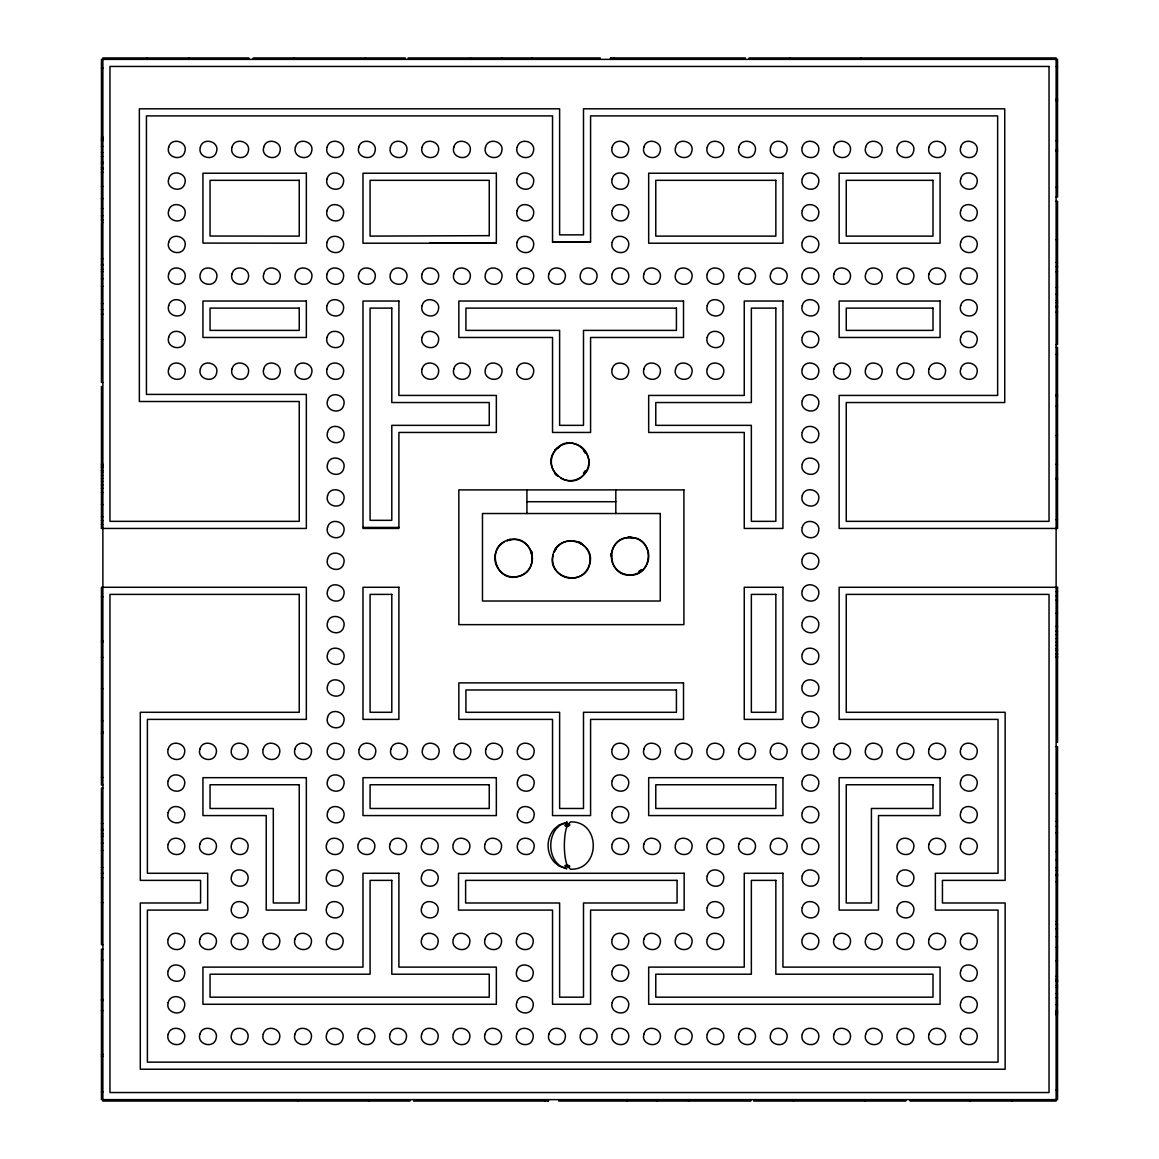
<?xml version="1.0" encoding="UTF-8"?>
<svg xmlns="http://www.w3.org/2000/svg" width="1159" height="1159" viewBox="0 0 1159 1159"><rect width="100%" height="100%" fill="white"/><g stroke="black" fill="none" stroke-linecap="round" stroke-linejoin="round"><path stroke-width="1.5" d="M567.417 825.078L566.157 828.844A23.644 6.114 -90 0 0 567.417 866.034L570.474 869.207C600.855 870.351 600.855 820.76 570.474 821.919L567.417 825.078L565.244 825.078M555.509 550.322C557.03 543.339 552.568 556.755 555.118 550.09A18.747 18.747 0 0 1 580.731 543.223L584.614 546.208A18.747 18.747 0 0 1 576.211 577.588A18.747 18.747 0 0 1 553.234 554.61M558.681 447.345L554.929 450.098L558.667 447.2M580.5 543.629C575.704 538.312 586.251 547.729 580.731 543.223M555.683 449.837C539.746 466.831 567.722 492.474 583.426 475.291C601.26 458.761 573.212 430.713 556.682 448.533M557.117 474.842C550.742 471.597 562.579 479.348 556.798 475.176A18.747 18.747 0 0 1 556.798 448.649L560.681 445.679A18.747 18.747 0 0 1 588.815 461.905A18.747 18.747 0 0 1 560.681 478.145M508.931 540.5C514.929 536.603 502.296 542.977 508.815 540.051A18.747 18.747 0 0 1 531.778 553.321L532.416 558.174A18.747 18.747 0 0 1 504.281 574.415A18.747 18.747 0 0 1 504.281 541.934M508.772 539.906C485.056 545.295 495.328 583.614 518.551 576.443C541.296 571.43 533.068 534.386 510.395 539.688M531.329 553.437C531.706 546.295 532.503 560.405 531.778 553.321M566.809 822.339L560.058 825.078L556.204 828.844A23.759 18.848 90 0 0 556.204 862.267L560.058 866.034L566.809 868.772L558.942 866.034L554.466 862.282A23.759 21.949 -90 0 1 554.466 828.844L558.942 825.078L566.809 822.339L566.809 821.485M628.337 537.544C627.207 535.168 637.58 539.138 628.337 537.544C605.056 538.182 606.751 576.182 629.989 575.096C653.241 576.139 654.893 538.225 631.626 537.486M429.656 243.216L496.342 242.695M1056.124 347.396L1057.544 347.396L1057.544 528.446L839.145 528.446L839.145 395.436L997.638 395.436L997.638 115.9L590.583 115.9L590.583 241.956L552.539 242.245L552.539 115.9L146.44 115.9L146.44 394.408L306.338 394.408L306.338 528.446L101.456 528.446L101.456 386.425M745.425 57.95L610.503 57.95L610.503 59.37M902.209 57.95L1056.124 57.95L1056.124 1101.05L910.163 1101.05L910.163 1099.63M1056.124 66.541L1057.544 66.541M101.456 68.12L102.876 68.12M1056.124 99.138L1057.544 99.138M1056.124 100.934L1057.544 100.934M101.456 137.008L102.876 137.008M101.456 138.5L102.876 138.5M101.456 139.5L102.876 139.5M101.456 140.761L102.876 140.761M1056.124 140.819L1057.544 140.819M101.456 146.382L102.876 146.382M1056.124 150.004L1057.544 150.004M1056.124 151.119L1057.544 151.119M101.456 152.64L102.876 152.64M101.456 156.508L102.876 156.508M101.456 162.014L102.876 162.014M101.456 163.723L102.876 163.723M101.456 167.635L102.876 167.635M101.456 168.069L102.876 168.069M101.456 169.518L102.876 169.518M101.456 172.314L102.876 172.314M101.456 186.425L102.876 186.425M1056.124 187.193L1057.544 187.193M1056.124 197.059L1057.544 197.059L1057.544 59.37L101.456 59.37L101.456 221.398M101.456 198.711L102.876 198.711M1056.124 201.202L1057.544 201.202L1057.544 344.6L1056.124 344.6M101.456 208.634L102.876 208.634M101.456 215.719L102.876 215.719M101.456 219.978L102.876 219.978M102.876 222.514L101.456 222.514L101.456 382.542L102.876 382.542M1056.124 239.739L1057.544 239.739M552.539 241.956L590.583 241.956M101.456 258.776L102.876 258.776M1056.124 262.485L1057.544 262.485M101.456 264.397L102.876 264.397M101.456 265.527L102.876 265.527M1056.124 266.628L1057.544 266.628M101.456 269.279L102.876 269.279M101.456 271.655L102.876 271.655M1056.124 271.887L1057.544 271.887M101.456 278.783L102.876 278.783M101.456 286.273L102.876 286.273M1056.124 287.461L1057.544 287.461M1056.124 294.183L1057.544 294.183M1056.124 300.572L1057.544 300.572M1056.124 302.702L1057.544 302.702M101.456 303.658L102.876 303.658M1056.124 306.063L1057.544 306.063M1056.124 307.077L1057.544 307.077M101.456 309.54L102.876 309.54M1056.124 312.104L1057.544 312.104M101.456 314.161L102.876 314.161M101.456 339.544L102.876 339.544M1056.124 354.35L1057.544 354.35M1056.124 394.9L1057.544 394.9M1056.124 396.016L1057.544 396.016M1056.124 406.099L1057.544 406.099M1056.124 435.567L1057.544 435.567M101.456 464.179L102.876 464.179M1056.124 464.252L1057.544 464.252M101.456 465.063L102.876 465.063M101.456 466.976L102.876 466.976M101.456 467.714L102.876 467.714M101.456 470.482L102.876 470.482M101.456 472.133L102.876 472.133M101.456 475.378L102.876 475.378M101.456 478.305L102.876 478.305M1056.124 478.247L1057.544 478.247M1056.124 479.377L1057.544 479.377M101.456 481.405L102.876 481.405M101.456 485.027L102.876 485.027M101.456 488.301L102.876 488.301M101.456 492.691L102.876 492.691M526.925 501.717L615.82 501.717M101.456 504.687L102.876 504.687M101.456 516.755L102.876 516.755M1056.124 519.71L1057.544 519.71M101.456 520.565L102.876 520.565M101.456 524.447L102.876 524.447M362.984 527.432L398.899 527.432M101.456 528.2L102.876 528.2M611.242 556.175A18.747 18.747 0 0 1 629.989 537.428L634.842 538.066A18.747 18.747 0 0 1 643.245 569.446A18.747 18.747 0 0 1 611.88 561.028L610.938 553.828L611.691 556.175M1056.124 587.57L1057.544 587.57M1056.124 591.669L1057.544 591.669M1056.124 595.9L1057.544 595.9M101.456 596.842L102.876 596.842M1056.124 600.058L1057.544 600.058M1056.124 613.241L1057.544 613.241M1056.124 626.353L1057.544 626.353M1056.124 631.148L1057.544 631.148M1056.124 634.712L1057.544 634.712M1056.124 638.681L1057.544 638.681M101.456 640.884L102.876 640.884M101.456 642.115L102.876 642.115M1056.124 642.057L1057.544 642.057M1056.124 645.259L1057.544 645.259M1056.124 648.808L1057.544 648.808M1056.124 650.605L1057.544 650.605M1056.124 653.618L1057.544 653.618M1056.124 654.429L1057.544 654.429M1056.124 656.516L1057.544 656.516M101.456 657.414L102.876 657.414M1056.124 657.486L1057.544 657.486M101.456 688.736L102.876 688.736M101.456 720.912L102.876 720.912M101.456 731.923L102.876 731.923M101.456 733.154L102.876 733.154M1056.124 746.642L1057.544 746.642L1057.544 921.434L1056.124 921.434M101.456 777.443L102.876 777.443M102.876 785.034L101.456 785.034L101.456 587.294L306.338 587.294L306.338 719.391L147.396 719.391L147.396 873.278L207.678 873.278L207.678 910.09L147.396 910.09L147.396 1062.151L998.044 1062.151L998.044 910.09L935.356 910.09L935.356 873.278L998.044 873.278L998.044 719.391L839.145 719.391L839.145 587.294L1057.544 587.294L1057.544 742.412M102.876 788.091L101.456 788.091L101.456 944.715L102.876 944.715M1056.124 793.625L1057.544 793.625M1056.124 821.34L1057.544 821.34M101.456 823.585L102.876 823.585M1056.124 826.396L1057.544 826.396M101.456 829.091L102.876 829.091M101.456 830.192L102.876 830.192M1056.124 832.814L1057.544 832.814M101.456 833.857L102.876 833.857M101.456 836.19L102.876 836.19M101.456 843.158L102.876 843.158M101.456 850.503L102.876 850.503M1056.124 851.793L1057.544 851.793M1056.124 859.992L1057.544 859.992M565.259 866.048A2.347 0.84 9.1 0 0 567.707 866.918L568.301 866.946A2.347 0.84 9.1 0 0 569.649 866.092A2.347 0.84 9.1 0 0 566.939 865.136A2.347 0.84 9.1 0 0 565.114 865.816L567.417 866.034M101.456 867.511L102.876 867.511M1056.124 867.772L1057.544 867.772M1056.124 870.366L1057.544 870.366M101.456 873.263L102.876 873.263M1056.124 874.466L1057.544 874.466M1056.124 875.682L1057.544 875.682M101.456 877.783L102.876 877.783M1056.124 881.84L1057.544 881.84M101.456 902.629L102.876 902.629M1056.124 924.216L1057.544 924.216M1056.124 928.852L1057.544 928.852M1056.124 936.602L1057.544 936.602M1056.124 947.439L1057.544 947.439M102.876 949.25L101.456 949.25L101.456 1099.63L1057.544 1099.63L1057.544 922.665M101.456 960.014L102.876 960.014M1056.124 960.854L1057.544 960.854M1056.124 976.269L1057.544 976.269M1056.124 979.326L1057.544 979.326M1056.124 980.905L1057.544 980.905M1056.124 981.383L1057.544 981.383M1056.124 985.643L1057.544 985.643M1056.124 987.526L1057.544 987.526M1056.124 993.538L1057.544 993.538M1056.124 997.769L1057.544 997.769M101.456 999.42L102.876 999.42M101.456 1000.637L102.876 1000.637M1056.124 1004.592L1057.544 1004.592M101.456 1010.677L102.876 1010.677M1056.124 1010.735L1057.544 1010.735M1056.124 1012.097L1057.544 1012.097M1056.124 1013.198L1057.544 1013.198M1056.124 1014.835L1057.544 1014.835M101.456 1054.241L102.876 1054.241M101.456 1056.197L102.876 1056.197M1056.124 1090.068L1057.544 1090.068M101.456 1091.807L102.876 1091.807M256.791 1101.05L102.876 1101.05L102.876 57.95L248.837 57.95L248.837 59.37M413.575 1101.05L548.497 1101.05L548.497 1099.63M1012.068 1099.63L1012.068 1101.05M969.779 1099.63L969.779 1101.05M905.759 1099.63L905.759 1101.05L753.741 1101.05L753.741 1099.63M901.137 59.37L901.137 57.95L749.105 57.95L749.105 59.37M864.904 1099.63L864.904 1101.05M861.34 57.95L861.34 59.37M793.524 1099.63L793.524 1101.05M789.96 57.95L789.96 59.37M750.771 1099.63L750.771 1101.05L558.841 1101.05L558.841 1099.63M688.533 1099.63L688.533 1101.05M657.298 1099.63L657.298 1101.05M626.889 1099.63L626.889 1101.05M615.82 489.895L615.82 513.524M614.299 57.95L614.299 59.37M610.735 57.95L610.735 59.37M600.159 59.37L600.159 57.95L408.229 57.95L408.229 59.37M548.265 1099.63L548.265 1101.05M544.701 1099.63L544.701 1101.05M532.111 57.95L532.111 59.37M526.925 489.895L526.925 513.524M501.702 57.95L501.702 59.37M470.467 57.95L470.467 59.37M409.895 1099.63L409.895 1101.05L257.863 1101.05L257.863 1099.63M405.259 59.37L405.259 57.95L253.242 57.95L253.242 59.37M369.04 1099.63L369.04 1101.05M365.476 57.95L365.476 59.37M297.66 1099.63L297.66 1101.05M294.096 57.95L294.096 59.37M189.221 57.95L189.221 59.37M146.932 57.95L146.932 59.37M641.217 569.562A17.472 17.472 0 0 1 638.725 571.315M585.194 470.655A17.472 17.472 0 0 1 583.441 473.147M583.441 450.677A17.472 17.472 0 0 1 585.194 453.169M168.678 147.251C165.505 157.537 182.47 162.072 184.861 151.583C188.033 141.297 171.068 136.748 168.678 147.251M168.678 178.921C165.505 189.207 182.47 193.756 184.861 183.267C188.033 172.966 171.068 168.432 168.678 178.921M168.678 210.605C165.505 220.891 182.47 225.44 184.861 214.937C188.033 204.65 171.068 200.101 168.678 210.605M168.678 242.289C165.505 252.575 182.47 257.124 184.861 246.621C188.033 236.335 171.068 231.786 168.678 242.289M168.678 273.973C165.505 284.259 182.47 288.808 184.861 278.305C188.033 268.019 171.068 263.47 168.678 273.973M168.678 305.643C165.505 315.929 182.47 320.478 184.861 309.989C188.033 299.703 171.068 295.154 168.678 305.643M168.678 337.327C165.505 347.613 182.47 352.162 184.861 341.659C188.033 331.373 171.068 326.824 168.678 337.327M168.678 369.011C165.505 379.297 182.47 383.846 184.861 373.343C188.033 363.057 171.068 358.508 168.678 369.011M200.362 147.251C197.175 157.537 214.154 162.072 216.545 151.583C219.717 141.297 202.753 136.748 200.362 147.251M200.362 273.973C197.175 284.259 214.154 288.808 216.545 278.305C219.717 268.019 202.753 263.47 200.362 273.973M200.362 369.011C197.175 379.297 214.154 383.846 216.545 373.343C219.717 363.057 202.753 358.508 200.362 369.011M232.046 147.251C228.859 157.537 245.824 162.072 248.229 151.583C251.402 141.297 234.437 136.748 232.046 147.251M168.2 749.178C165.027 759.464 181.992 764.013 184.382 753.509C187.57 743.223 170.59 738.674 168.2 749.178M232.046 273.973C228.859 284.259 245.824 288.808 248.229 278.305C251.402 268.019 234.437 263.47 232.046 273.973M168.2 780.862C165.027 791.148 181.992 795.697 184.382 785.194C187.57 774.907 170.59 770.358 168.2 780.862M168.2 812.546C165.027 822.832 181.992 827.367 184.382 816.878C187.57 806.592 170.59 802.042 168.2 812.546M168.2 844.216C165.027 854.502 181.992 859.051 184.382 848.562C187.57 838.261 170.59 833.727 168.2 844.216M232.046 369.011C228.859 379.297 245.824 383.846 248.229 373.343C251.402 363.057 234.437 358.508 232.046 369.011M263.716 147.251C260.543 157.537 277.508 162.072 279.898 151.583C283.086 141.297 266.106 136.748 263.716 147.251M168.2 939.268C165.027 949.554 181.992 954.103 184.382 943.6C187.57 933.314 170.59 928.765 168.2 939.268M168.2 970.938C165.027 981.224 181.992 985.773 184.382 975.284C187.57 964.998 170.59 960.449 168.2 970.938M199.884 749.178C196.711 759.464 213.676 764.013 216.067 753.509C219.239 743.223 202.274 738.674 199.884 749.178M263.716 273.973C260.543 284.259 277.508 288.808 279.898 278.305C283.086 268.019 266.106 263.47 263.716 273.973M168.2 1002.622C165.027 1012.908 181.992 1017.457 184.382 1006.954C187.57 996.668 170.59 992.118 168.2 1002.622M168.2 1034.306C165.027 1044.592 181.992 1049.141 184.382 1038.638C187.57 1028.352 170.59 1023.803 168.2 1034.306M199.884 844.216C196.711 854.502 213.676 859.051 216.067 848.562C219.239 838.261 202.274 833.727 199.884 844.216M263.716 369.011C260.543 379.297 277.508 383.846 279.898 373.343C283.086 363.057 266.106 358.508 263.716 369.011M295.4 147.251C292.227 157.537 309.192 162.072 311.583 151.583C314.755 141.297 297.791 136.748 295.4 147.251M199.884 939.268C196.711 949.554 213.676 954.103 216.067 943.6C219.239 933.314 202.274 928.765 199.884 939.268M231.568 749.178C228.395 759.464 245.36 764.013 247.751 753.509C250.923 743.223 233.959 738.674 231.568 749.178M295.4 273.973C292.227 284.259 309.192 288.808 311.583 278.305C314.755 268.019 297.791 263.47 295.4 273.973M199.884 1034.306C196.711 1044.592 213.676 1049.141 216.067 1038.638C219.239 1028.352 202.274 1023.803 199.884 1034.306M231.568 844.216C228.395 854.502 245.36 859.051 247.751 848.562C250.923 838.261 233.959 833.727 231.568 844.216M295.4 369.011C292.227 379.297 309.192 383.846 311.583 373.343C314.755 363.057 297.791 358.508 295.4 369.011M327.084 147.251C323.897 157.537 340.876 162.072 343.267 151.583C346.44 141.297 329.475 136.748 327.084 147.251M231.568 875.9C228.395 886.186 245.36 890.735 247.751 880.232C250.923 869.945 233.959 865.396 231.568 875.9M327.084 178.921C323.897 189.207 340.876 193.756 343.267 183.267C346.44 172.966 329.475 168.432 327.084 178.921M231.568 907.584C228.395 917.87 245.36 922.419 247.751 911.916C250.923 901.63 233.959 897.08 231.568 907.584M327.084 210.605C323.897 220.891 340.876 225.44 343.267 214.937C346.44 204.65 329.475 200.101 327.084 210.605M231.568 939.268C228.395 949.554 245.36 954.103 247.751 943.6C250.923 933.314 233.959 928.765 231.568 939.268M327.084 242.289C323.897 252.575 340.876 257.124 343.267 246.621C346.44 236.335 329.475 231.786 327.084 242.289M263.252 749.178C260.065 759.464 277.044 764.013 279.435 753.509C282.608 743.223 265.643 738.674 263.252 749.178M327.084 273.973C323.897 284.259 340.876 288.808 343.267 278.305C346.44 268.019 329.475 263.47 327.084 273.973M327.084 305.643C323.897 315.929 340.876 320.478 343.267 309.989C346.44 299.703 329.475 295.154 327.084 305.643M231.568 1034.306C228.395 1044.592 245.36 1049.141 247.751 1038.638C250.923 1028.352 233.959 1023.803 231.568 1034.306M327.084 337.327C323.897 347.613 340.876 352.162 343.267 341.659C346.44 331.373 329.475 326.824 327.084 337.327M327.084 369.011C323.897 379.297 340.876 383.846 343.267 373.343C346.44 363.057 329.475 358.508 327.084 369.011M358.768 147.251C355.581 157.537 372.546 162.072 374.951 151.583C378.124 141.297 361.159 136.748 358.768 147.251M327.548 400.695C324.375 410.981 341.34 415.53 343.73 405.027C346.918 394.741 329.953 390.192 327.548 400.695M327.548 432.365C324.375 442.651 341.34 447.2 343.73 436.711C346.918 426.425 329.953 421.876 327.548 432.365M263.252 939.268C260.065 949.554 277.044 954.103 279.435 943.6C282.608 933.314 265.643 928.765 263.252 939.268M327.548 464.049C324.375 474.335 341.34 478.884 343.73 468.381C346.918 458.095 329.953 453.546 327.548 464.049M327.548 495.733C324.375 506.019 341.34 510.568 343.73 500.065C346.918 489.779 329.953 485.23 327.548 495.733M294.922 749.178C291.749 759.464 308.714 764.013 311.105 753.509C314.292 743.223 297.327 738.674 294.922 749.178M358.768 273.973C355.581 284.259 372.546 288.808 374.951 278.305C378.124 268.019 361.159 263.47 358.768 273.973M327.548 527.417C324.375 537.704 341.34 542.253 343.73 531.749C346.918 521.463 329.953 516.914 327.548 527.417M263.252 1034.306C260.065 1044.592 277.044 1049.141 279.435 1038.638C282.608 1028.352 265.643 1023.803 263.252 1034.306M327.548 559.087C324.375 569.388 341.34 573.922 343.73 563.433C346.918 553.147 329.953 548.598 327.548 559.087M327.548 590.771C324.375 601.057 341.34 605.606 343.73 595.103C346.918 584.817 329.953 580.282 327.548 590.771M327.548 622.455C324.375 632.742 341.34 637.291 343.73 626.787C346.918 616.501 329.953 611.952 327.548 622.455M390.438 147.251C387.265 157.537 404.23 162.072 406.621 151.583C409.808 141.297 392.829 136.748 390.438 147.251M327.548 654.14C324.375 664.426 341.34 668.975 343.73 658.471C346.918 648.185 329.953 643.636 327.548 654.14M327.548 685.809C324.375 696.11 341.34 700.644 343.73 690.156C346.918 679.869 329.953 675.32 327.548 685.809M294.922 939.268C291.749 949.554 308.714 954.103 311.105 943.6C314.292 933.314 297.327 928.765 294.922 939.268M327.548 717.493C324.375 727.78 341.34 732.329 343.73 721.84C346.918 711.539 329.953 707.004 327.548 717.493M327.548 749.178C324.375 759.464 341.34 764.013 343.73 753.509C346.918 743.223 329.953 738.674 327.548 749.178M390.438 273.973C387.265 284.259 404.23 288.808 406.621 278.305C409.808 268.019 392.829 263.47 390.438 273.973M327.548 780.862C324.375 791.148 341.34 795.697 343.73 785.194C346.918 774.907 329.953 770.358 327.548 780.862M294.922 1034.306C291.749 1044.592 308.714 1049.141 311.105 1038.638C314.292 1028.352 297.327 1023.803 294.922 1034.306M327.548 812.546C324.375 822.832 341.34 827.367 343.73 816.878C346.918 806.592 329.953 802.042 327.548 812.546M326.606 844.216C323.433 854.502 340.398 859.051 342.789 848.562C345.976 838.261 328.997 833.727 326.606 844.216M422.122 147.251C418.95 157.537 435.914 162.072 438.305 151.583C441.478 141.297 424.513 136.748 422.122 147.251M326.606 875.9C323.433 886.186 340.398 890.735 342.789 880.232C345.976 869.945 328.997 865.396 326.606 875.9M326.606 907.584C323.433 917.87 340.398 922.419 342.789 911.916C345.976 901.63 328.997 897.08 326.606 907.584M326.606 939.268C323.433 949.554 340.398 954.103 342.789 943.6C345.976 933.314 328.997 928.765 326.606 939.268M359.232 749.178C356.059 759.464 373.024 764.013 375.415 753.509C378.602 743.223 361.622 738.674 359.232 749.178M422.122 273.973C418.95 284.259 435.914 288.808 438.305 278.305C441.478 268.019 424.513 263.47 422.122 273.973M422.122 305.643C418.95 315.929 435.914 320.478 438.305 309.989C441.478 299.703 424.513 295.154 422.122 305.643M326.606 1034.306C323.433 1044.592 340.398 1049.141 342.789 1038.638C345.976 1028.352 328.997 1023.803 326.606 1034.306M422.122 337.327C418.95 347.613 435.914 352.162 438.305 341.659C441.478 331.373 424.513 326.824 422.122 337.327M358.29 844.216C355.118 854.502 372.082 859.051 374.473 848.562C377.646 838.261 360.681 833.727 358.29 844.216M422.122 369.011C418.95 379.297 435.914 383.846 438.305 373.343C441.478 363.057 424.513 358.508 422.122 369.011M453.806 147.251C450.634 157.537 467.599 162.072 469.989 151.583C473.162 141.297 456.197 136.748 453.806 147.251M390.916 749.178C387.743 759.464 404.708 764.013 407.099 753.509C410.272 743.223 393.307 738.674 390.916 749.178M453.806 273.973C450.634 284.259 467.599 288.808 469.989 278.305C473.162 268.019 456.197 263.47 453.806 273.973M358.29 1034.306C355.118 1044.592 372.082 1049.141 374.473 1038.638C377.646 1028.352 360.681 1023.803 358.29 1034.306M389.975 844.216C386.787 854.502 403.767 859.051 406.157 848.562C409.33 838.261 392.365 833.727 389.975 844.216M453.806 369.011C450.634 379.297 467.599 383.846 469.989 373.343C473.162 363.057 456.197 358.508 453.806 369.011M485.491 147.251C482.303 157.537 499.283 162.072 501.673 151.583C504.846 141.297 487.881 136.748 485.491 147.251M422.6 749.178C419.413 759.464 436.392 764.013 438.783 753.509C441.956 743.223 424.991 738.674 422.6 749.178M485.491 273.973C482.303 284.259 499.283 288.808 501.673 278.305C504.846 268.019 487.881 263.47 485.491 273.973M389.975 1034.306C386.787 1044.592 403.767 1049.141 406.157 1038.638C409.33 1028.352 392.365 1023.803 389.975 1034.306M421.659 844.216C418.471 854.502 435.436 859.051 437.827 848.562C441.014 838.261 424.049 833.727 421.659 844.216M485.491 369.011C482.303 379.297 499.283 383.846 501.673 373.343C504.846 363.057 487.881 358.508 485.491 369.011M517.16 147.251C513.988 157.537 530.952 162.072 533.343 151.583C536.53 141.297 519.565 136.748 517.16 147.251M421.659 875.9C418.471 886.186 435.436 890.735 437.827 880.232C441.014 869.945 424.049 865.396 421.659 875.9M517.16 178.921C513.988 189.207 530.952 193.756 533.343 183.267C536.53 172.966 519.565 168.432 517.16 178.921M421.659 907.584C418.471 917.87 435.436 922.419 437.827 911.916C441.014 901.63 424.049 897.08 421.659 907.584M517.16 210.605C513.988 220.891 530.952 225.44 533.343 214.937C536.53 204.65 519.565 200.101 517.16 210.605M421.659 939.268C418.471 949.554 435.436 954.103 437.827 943.6C441.014 933.314 424.049 928.765 421.659 939.268M517.16 242.289C513.988 252.575 530.952 257.124 533.343 246.621C536.53 236.335 519.565 231.786 517.16 242.289M454.285 749.178C451.097 759.464 468.062 764.013 470.453 753.509C473.64 743.223 456.675 738.674 454.285 749.178M517.16 273.973C513.988 284.259 530.952 288.808 533.343 278.305C536.53 268.019 519.565 263.47 517.16 273.973M421.659 1034.306C418.471 1044.592 435.436 1049.141 437.827 1038.638C441.014 1028.352 424.049 1023.803 421.659 1034.306M453.328 844.216C450.156 854.502 467.12 859.051 469.511 848.562C472.698 838.261 455.719 833.727 453.328 844.216M517.16 369.011C513.988 379.297 530.952 383.846 533.343 373.343C536.53 363.057 519.565 358.508 517.16 369.011M453.328 939.268C450.156 949.554 467.12 954.103 469.511 943.6C472.698 933.314 455.719 928.765 453.328 939.268M485.954 749.178C482.781 759.464 499.746 764.013 502.137 753.509C505.324 743.223 488.345 738.674 485.954 749.178M548.844 273.973C545.672 284.259 562.637 288.808 565.027 278.305C568.214 268.019 551.235 263.47 548.844 273.973M453.328 1034.306C450.156 1044.592 467.12 1049.141 469.511 1038.638C472.698 1028.352 455.719 1023.803 453.328 1034.306M485.013 844.216C481.84 854.502 498.805 859.051 501.195 848.562C504.368 838.261 487.403 833.727 485.013 844.216M485.013 939.268C481.84 949.554 498.805 954.103 501.195 943.6C504.368 933.314 487.403 928.765 485.013 939.268M517.638 749.178C514.466 759.464 531.43 764.013 533.821 753.509C536.994 743.223 520.029 738.674 517.638 749.178M580.529 273.973C577.356 284.259 594.321 288.808 596.711 278.305C599.884 268.019 582.919 263.47 580.529 273.973M517.638 780.862C514.466 791.148 531.43 795.697 533.821 785.194C536.994 774.907 520.029 770.358 517.638 780.862M485.013 1034.306C481.84 1044.592 498.805 1049.141 501.195 1038.638C504.368 1028.352 487.403 1023.803 485.013 1034.306M517.638 812.546C514.466 822.832 531.43 827.367 533.821 816.878C536.994 806.592 520.029 802.042 517.638 812.546M553.089 554.567C545.903 577.805 584.223 588.062 589.627 564.361C596.798 541.137 558.479 530.865 553.089 554.567M517.638 844.216C514.466 854.502 531.43 859.051 533.821 848.562C536.994 838.261 520.029 833.727 517.638 844.216M612.213 147.251C609.026 157.537 626.005 162.072 628.395 151.583C631.568 141.297 614.603 136.748 612.213 147.251M612.213 178.921C609.026 189.207 626.005 193.756 628.395 183.267C631.568 172.966 614.603 168.432 612.213 178.921M612.213 210.605C609.026 220.891 626.005 225.44 628.395 214.937C631.568 204.65 614.603 200.101 612.213 210.605M516.697 939.268C513.509 949.554 530.489 954.103 532.879 943.6C536.052 933.314 519.087 928.765 516.697 939.268M612.213 242.289C609.026 252.575 626.005 257.124 628.395 246.621C631.568 236.335 614.603 231.786 612.213 242.289M516.697 970.938C513.509 981.224 530.489 985.773 532.879 975.284C536.052 964.998 519.087 960.449 516.697 970.938M612.213 273.973C609.026 284.259 626.005 288.808 628.395 278.305C631.568 268.019 614.603 263.47 612.213 273.973M516.697 1002.622C513.509 1012.908 530.489 1017.457 532.879 1006.954C536.052 996.668 519.087 992.118 516.697 1002.622M516.697 1034.306C513.509 1044.592 530.489 1049.141 532.879 1038.638C536.052 1028.352 519.087 1023.803 516.697 1034.306M612.213 369.011C609.026 379.297 626.005 383.846 628.395 373.343C631.568 363.057 614.603 358.508 612.213 369.011M643.882 147.251C640.71 157.537 657.675 162.072 660.065 151.583C663.252 141.297 646.287 136.748 643.882 147.251M643.882 273.973C640.71 284.259 657.675 288.808 660.065 278.305C663.252 268.019 646.287 263.47 643.882 273.973M548.844 1034.306C545.672 1044.592 562.637 1049.141 565.027 1038.638C568.214 1028.352 551.235 1023.803 548.844 1034.306M643.882 369.011C640.71 379.297 657.675 383.846 660.065 373.343C663.252 363.057 646.287 358.508 643.882 369.011M675.567 147.251C672.394 157.537 689.359 162.072 691.749 151.583C694.936 141.297 677.957 136.748 675.567 147.251M612.213 749.178C609.026 759.464 626.005 764.013 628.395 753.509C631.568 743.223 614.603 738.674 612.213 749.178M675.567 273.973C672.394 284.259 689.359 288.808 691.749 278.305C694.936 268.019 677.957 263.47 675.567 273.973M612.213 780.862C609.026 791.148 626.005 795.697 628.395 785.194C631.568 774.907 614.603 770.358 612.213 780.862M580.529 1034.306C577.356 1044.592 594.321 1049.141 596.711 1038.638C599.884 1028.352 582.919 1023.803 580.529 1034.306M612.213 812.546C609.026 822.832 626.005 827.367 628.395 816.878C631.568 806.592 614.603 802.042 612.213 812.546M612.213 844.216C609.026 854.502 626.005 859.051 628.395 848.562C631.568 838.261 614.603 833.727 612.213 844.216M675.567 369.011C672.394 379.297 689.359 383.846 691.749 373.343C694.936 363.057 677.957 358.508 675.567 369.011M707.251 147.251C704.078 157.537 721.043 162.072 723.433 151.583C726.606 141.297 709.641 136.748 707.251 147.251M612.213 939.268C609.026 949.554 626.005 954.103 628.395 943.6C631.568 933.314 614.603 928.765 612.213 939.268M612.213 970.938C609.026 981.224 626.005 985.773 628.395 975.284C631.568 964.998 614.603 960.449 612.213 970.938M643.882 749.178C640.71 759.464 657.675 764.013 660.065 753.509C663.252 743.223 646.287 738.674 643.882 749.178M707.251 273.973C704.078 284.259 721.043 288.808 723.433 278.305C726.606 268.019 709.641 263.47 707.251 273.973M612.213 1002.622C609.026 1012.908 626.005 1017.457 628.395 1006.954C631.568 996.668 614.603 992.118 612.213 1002.622M707.251 305.643C704.078 315.929 721.043 320.478 723.433 309.989C726.606 299.703 709.641 295.154 707.251 305.643M612.213 1034.306C609.026 1044.592 626.005 1049.141 628.395 1038.638C631.568 1028.352 614.603 1023.803 612.213 1034.306M707.251 337.327C704.078 347.613 721.043 352.162 723.433 341.659C726.606 331.373 709.641 326.824 707.251 337.327M643.882 844.216C640.71 854.502 657.675 859.051 660.065 848.562C663.252 838.261 646.287 833.727 643.882 844.216M707.251 369.011C704.078 379.297 721.043 383.846 723.433 373.343C726.606 363.057 709.641 358.508 707.251 369.011M738.935 147.251C735.748 157.537 752.727 162.072 755.117 151.583C758.29 141.297 741.325 136.748 738.935 147.251M643.882 939.268C640.71 949.554 657.675 954.103 660.065 943.6C663.252 933.314 646.287 928.765 643.882 939.268M675.567 749.178C672.394 759.464 689.359 764.013 691.749 753.509C694.936 743.223 677.957 738.674 675.567 749.178M738.935 273.973C735.748 284.259 752.727 288.808 755.117 278.305C758.29 268.019 741.325 263.47 738.935 273.973M643.882 1034.306C640.71 1044.592 657.675 1049.141 660.065 1038.638C663.252 1028.352 646.287 1023.803 643.882 1034.306M675.567 844.216C672.394 854.502 689.359 859.051 691.749 848.562C694.936 838.261 677.957 833.727 675.567 844.216M770.619 147.251C767.432 157.537 784.397 162.072 786.787 151.583C789.974 141.297 773.01 136.748 770.619 147.251M675.567 939.268C672.394 949.554 689.359 954.103 691.749 943.6C694.936 933.314 677.957 928.765 675.567 939.268M707.251 749.178C704.078 759.464 721.043 764.013 723.433 753.509C726.606 743.223 709.641 738.674 707.251 749.178M770.619 273.973C767.432 284.259 784.397 288.808 786.787 278.305C789.974 268.019 773.01 263.47 770.619 273.973M675.567 1034.306C672.394 1044.592 689.359 1049.141 691.749 1038.638C694.936 1028.352 677.957 1023.803 675.567 1034.306M707.251 844.216C704.078 854.502 721.043 859.051 723.433 848.562C726.606 838.261 709.641 833.727 707.251 844.216M802.289 147.251C799.116 157.537 816.081 162.072 818.471 151.583C821.659 141.297 804.679 136.748 802.289 147.251M707.251 875.9C704.078 886.186 721.043 890.735 723.433 880.232C726.606 869.945 709.641 865.396 707.251 875.9M802.289 178.921C799.116 189.207 816.081 193.756 818.471 183.267C821.659 172.966 804.679 168.432 802.289 178.921M707.251 907.584C704.078 917.87 721.043 922.419 723.433 911.916C726.606 901.63 709.641 897.08 707.251 907.584M802.289 210.605C799.116 220.891 816.081 225.44 818.471 214.937C821.659 204.65 804.679 200.101 802.289 210.605M707.251 939.268C704.078 949.554 721.043 954.103 723.433 943.6C726.606 933.314 709.641 928.765 707.251 939.268M802.289 242.289C799.116 252.575 816.081 257.124 818.471 246.621C821.659 236.335 804.679 231.786 802.289 242.289M738.935 749.178C735.748 759.464 752.727 764.013 755.117 753.509C758.29 743.223 741.325 738.674 738.935 749.178M802.289 273.973C799.116 284.259 816.081 288.808 818.471 278.305C821.659 268.019 804.679 263.47 802.289 273.973M802.289 305.643C799.116 315.929 816.081 320.478 818.471 309.989C821.659 299.703 804.679 295.154 802.289 305.643M707.251 1034.306C704.078 1044.592 721.043 1049.141 723.433 1038.638C726.606 1028.352 709.641 1023.803 707.251 1034.306M802.289 337.327C799.116 347.613 816.081 352.162 818.471 341.659C821.659 331.373 804.679 326.824 802.289 337.327M738.935 844.216C735.748 854.502 752.727 859.051 755.117 848.562C758.29 838.261 741.325 833.727 738.935 844.216M802.289 369.011C799.116 379.297 816.081 383.846 818.471 373.343C821.659 363.057 804.679 358.508 802.289 369.011M833.973 147.251C830.8 157.537 847.765 162.072 850.155 151.583C853.328 141.297 836.363 136.748 833.973 147.251M802.289 400.695C799.116 410.981 816.081 415.53 818.471 405.027C821.659 394.741 804.679 390.192 802.289 400.695M802.289 432.365C799.116 442.651 816.081 447.2 818.471 436.711C821.659 426.425 804.679 421.876 802.289 432.365M802.289 464.049C799.116 474.335 816.081 478.884 818.471 468.381C821.659 458.095 804.679 453.546 802.289 464.049M802.289 495.733C799.116 506.019 816.081 510.568 818.471 500.065C821.659 489.779 804.679 485.23 802.289 495.733M770.619 749.178C767.432 759.464 784.397 764.013 786.787 753.509C789.974 743.223 773.01 738.674 770.619 749.178M833.973 273.973C830.8 284.259 847.765 288.808 850.155 278.305C853.328 268.019 836.363 263.47 833.973 273.973M802.289 527.417C799.116 537.704 816.081 542.253 818.471 531.749C821.659 521.463 804.679 516.914 802.289 527.417M738.935 1034.306C735.748 1044.592 752.727 1049.141 755.117 1038.638C758.29 1028.352 741.325 1023.803 738.935 1034.306M802.289 559.087C799.116 569.388 816.081 573.922 818.471 563.433C821.659 553.147 804.679 548.598 802.289 559.087M802.289 590.771C799.116 601.057 816.081 605.606 818.471 595.103C821.659 584.817 804.679 580.282 802.289 590.771M770.619 844.216C767.432 854.502 784.397 859.051 786.787 848.562C789.974 838.261 773.01 833.727 770.619 844.216M833.973 369.011C830.8 379.297 847.765 383.846 850.155 373.343C853.328 363.057 836.363 358.508 833.973 369.011M802.289 622.455C799.116 632.742 816.081 637.291 818.471 626.787C821.659 616.501 804.679 611.952 802.289 622.455M865.657 147.251C862.47 157.537 879.449 162.072 881.84 151.583C885.012 141.297 868.048 136.748 865.657 147.251M802.289 654.14C799.116 664.426 816.081 668.975 818.471 658.471C821.659 648.185 804.679 643.636 802.289 654.14M802.289 685.809C799.116 696.11 816.081 700.644 818.471 690.156C821.659 679.869 804.679 675.32 802.289 685.809M802.289 717.493C799.116 727.78 816.081 732.329 818.471 721.84C821.659 711.539 804.679 707.004 802.289 717.493M802.289 749.178C799.116 759.464 816.081 764.013 818.471 753.509C821.659 743.223 804.679 738.674 802.289 749.178M865.657 273.973C862.47 284.259 879.449 288.808 881.84 278.305C885.012 268.019 868.048 263.47 865.657 273.973M802.289 780.862C799.116 791.148 816.081 795.697 818.471 785.194C821.659 774.907 804.679 770.358 802.289 780.862M770.619 1034.306C767.432 1044.592 784.397 1049.141 786.787 1038.638C789.974 1028.352 773.01 1023.803 770.619 1034.306M802.289 812.546C799.116 822.832 816.081 827.367 818.471 816.878C821.659 806.592 804.679 802.042 802.289 812.546M802.289 844.216C799.116 854.502 816.081 859.051 818.471 848.562C821.659 838.261 804.679 833.727 802.289 844.216M865.657 369.011C862.47 379.297 879.449 383.846 881.84 373.343C885.012 363.057 868.048 358.508 865.657 369.011M897.341 147.251C894.154 157.537 911.119 162.072 913.524 151.583C916.697 141.297 899.732 136.748 897.341 147.251M802.289 875.9C799.116 886.186 816.081 890.735 818.471 880.232C821.659 869.945 804.679 865.396 802.289 875.9M802.289 907.584C799.116 917.87 816.081 922.419 818.471 911.916C821.659 901.63 804.679 897.08 802.289 907.584M802.289 939.268C799.116 949.554 816.081 954.103 818.471 943.6C821.659 933.314 804.679 928.765 802.289 939.268M833.973 749.178C830.8 759.464 847.765 764.013 850.155 753.509C853.328 743.223 836.363 738.674 833.973 749.178M897.341 273.973C894.154 284.259 911.119 288.808 913.524 278.305C916.697 268.019 899.732 263.47 897.341 273.973M802.289 1034.306C799.116 1044.592 816.081 1049.141 818.471 1038.638C821.659 1028.352 804.679 1023.803 802.289 1034.306M897.341 369.011C894.154 379.297 911.119 383.846 913.524 373.343C916.697 363.057 899.732 358.508 897.341 369.011M929.011 147.251C925.838 157.537 942.803 162.072 945.193 151.583C948.381 141.297 931.401 136.748 929.011 147.251M833.973 939.268C830.8 949.554 847.765 954.103 850.155 943.6C853.328 933.314 836.363 928.765 833.973 939.268M865.657 749.178C862.47 759.464 879.449 764.013 881.84 753.509C885.012 743.223 868.048 738.674 865.657 749.178M929.011 273.973C925.838 284.259 942.803 288.808 945.193 278.305C948.381 268.019 931.401 263.47 929.011 273.973M833.973 1034.306C830.8 1044.592 847.765 1049.141 850.155 1038.638C853.328 1028.352 836.363 1023.803 833.973 1034.306M929.011 369.011C925.838 379.297 942.803 383.846 945.193 373.343C948.381 363.057 931.401 358.508 929.011 369.011M960.695 147.251C957.522 157.537 974.487 162.072 976.878 151.583C980.05 141.297 963.086 136.748 960.695 147.251M960.695 178.921C957.522 189.207 974.487 193.756 976.878 183.267C980.05 172.966 963.086 168.432 960.695 178.921M960.695 210.605C957.522 220.891 974.487 225.44 976.878 214.937C980.05 204.65 963.086 200.101 960.695 210.605M865.657 939.268C862.47 949.554 879.449 954.103 881.84 943.6C885.012 933.314 868.048 928.765 865.657 939.268M960.695 242.289C957.522 252.575 974.487 257.124 976.878 246.621C980.05 236.335 963.086 231.786 960.695 242.289M897.341 749.178C894.154 759.464 911.119 764.013 913.524 753.509C916.697 743.223 899.732 738.674 897.341 749.178M960.695 273.973C957.522 284.259 974.487 288.808 976.878 278.305C980.05 268.019 963.086 263.47 960.695 273.973M960.695 305.643C957.522 315.929 974.487 320.478 976.878 309.989C980.05 299.703 963.086 295.154 960.695 305.643M865.657 1034.306C862.47 1044.592 879.449 1049.141 881.84 1038.638C885.012 1028.352 868.048 1023.803 865.657 1034.306M960.695 337.327C957.522 347.613 974.487 352.162 976.878 341.659C980.05 331.373 963.086 326.824 960.695 337.327M897.341 844.216C894.154 854.502 911.119 859.051 913.524 848.562C916.697 838.261 899.732 833.727 897.341 844.216M960.695 369.011C957.522 379.297 974.487 383.846 976.878 373.343C980.05 363.057 963.086 358.508 960.695 369.011M897.341 875.9C894.154 886.186 911.119 890.735 913.524 880.232C916.697 869.945 899.732 865.396 897.341 875.9M897.341 907.584C894.154 917.87 911.119 922.419 913.524 911.916C916.697 901.63 899.732 897.08 897.341 907.584M897.341 939.268C894.154 949.554 911.119 954.103 913.524 943.6C916.697 933.314 899.732 928.765 897.341 939.268M929.011 749.178C925.838 759.464 942.803 764.013 945.193 753.509C948.381 743.223 931.401 738.674 929.011 749.178M897.341 1034.306C894.154 1044.592 911.119 1049.141 913.524 1038.638C916.697 1028.352 899.732 1023.803 897.341 1034.306M929.011 844.216C925.838 854.502 942.803 859.051 945.193 848.562C948.381 838.261 931.401 833.727 929.011 844.216M929.011 939.268C925.838 949.554 942.803 954.103 945.193 943.6C948.381 933.314 931.401 928.765 929.011 939.268M960.695 749.178C957.522 759.464 974.487 764.013 976.878 753.509C980.05 743.223 963.086 738.674 960.695 749.178M960.695 780.862C957.522 791.148 974.487 795.697 976.878 785.194C980.05 774.907 963.086 770.358 960.695 780.862M929.011 1034.306C925.838 1044.592 942.803 1049.141 945.193 1038.638C948.381 1028.352 931.401 1023.803 929.011 1034.306M960.695 812.546C957.522 822.832 974.487 827.367 976.878 816.878C980.05 806.592 963.086 802.042 960.695 812.546M960.695 844.216C957.522 854.502 974.487 859.051 976.878 848.562C980.05 838.261 963.086 833.727 960.695 844.216M960.695 939.268C957.522 949.554 974.487 954.103 976.878 943.6C980.05 933.314 963.086 928.765 960.695 939.268M960.695 970.938C957.522 981.224 974.487 985.773 976.878 975.284C980.05 964.998 963.086 960.449 960.695 970.938M960.695 1002.622C957.522 1012.908 974.487 1017.457 976.878 1006.954C980.05 996.668 963.086 992.118 960.695 1002.622M960.695 1034.306C957.522 1044.592 974.487 1049.141 976.878 1038.638C980.05 1028.352 963.086 1023.803 960.695 1034.306M567.302 826.483L566.708 826.526A2.361 1.333 -16.5 0 1 565.751 824.469A2.361 1.333 -16.5 0 1 569.562 824.15A2.361 1.333 -16.5 0 1 567.302 826.483M489.243 235.654L370.083 236.117L370.083 180.326L489.243 180.326L489.243 235.654M1049.04 66.454L109.96 66.454L109.96 521.347L299.239 521.347L299.239 401.507L139.355 401.507L139.355 108.816L559.623 108.816L559.623 234.857L583.499 234.857L583.499 108.816L1004.737 108.816L1004.737 402.535L846.244 402.535L846.244 521.347L1049.04 521.347L1049.04 66.454M306.338 173.227L202.941 173.227L202.941 243.086L306.338 243.216L306.338 173.227M496.342 173.227L362.984 173.227L362.984 243.216L496.342 243.216L496.342 173.227M782.948 173.227L648.678 173.227L648.678 243.216L782.948 243.216L782.948 173.227M940.079 173.227L839.145 173.227L839.145 243.216L940.079 243.216L940.079 173.227M299.239 180.326L210.04 180.326L210.04 236.03L299.239 236.117L299.239 180.326M775.849 180.326L655.777 180.326L655.777 236.117L775.849 236.117L775.849 180.326M932.995 180.326L846.244 180.326L846.244 236.117L932.995 236.117L932.995 180.326M306.338 301.036L202.941 301.036L202.941 337.472L306.338 337.472L306.338 301.036M398.899 301.036L362.984 301.036L362.984 528.446L398.899 528.446L398.899 432.452L496.342 432.452L496.342 395.436L398.899 395.436L398.899 301.036M683.52 301.036L458.834 301.036L458.834 337.472L552.539 337.472L552.539 432.452L590.583 432.452L590.583 337.472L683.52 337.472L683.52 301.036M782.948 301.036L744.252 301.036L744.252 395.436L648.678 395.436L648.678 432.452L744.252 432.452L744.252 528.446L782.948 528.446L782.948 301.036M940.079 301.036L839.145 301.036L839.145 337.472L940.079 337.472L940.079 301.036M299.239 308.12L210.04 308.12L210.04 330.387L299.239 330.387L299.239 308.12M391.8 308.12L370.083 308.12L370.083 520.333L391.8 520.333L391.8 425.353L489.243 425.353L489.243 402.535L391.8 402.535L391.8 308.12M676.421 308.12L465.918 308.12L465.918 330.387L559.623 330.387L559.623 425.353L583.499 425.353L583.499 330.387L676.421 330.387L676.421 308.12M775.849 308.12L751.351 308.12L751.351 402.535L655.777 402.535L655.777 425.353L751.351 425.353L751.351 521.347L775.849 521.347L775.849 308.12M932.995 308.12L846.244 308.12L846.244 330.387L932.995 330.387L932.995 308.12M683.897 489.895L458.834 489.895L458.834 624.643L683.897 624.643L683.897 489.895M660.268 513.524L482.477 513.524L482.477 601.014L660.268 601.014L660.268 513.524M398.899 587.294L362.984 587.294L362.984 719.391L398.899 719.391L398.899 587.294M782.948 587.294L744.252 587.294L744.252 719.391L782.948 719.391L782.948 587.294M299.239 594.393L109.96 594.393L109.96 1092.546L1049.04 1092.546L1049.04 594.393L846.244 594.393L846.244 712.292L1005.143 712.292L1005.143 880.376L942.441 880.376L942.441 902.991L1005.143 902.991L1005.143 1069.235L140.297 1069.235L140.297 902.991L200.579 902.991L200.579 880.376L140.297 880.376L140.297 712.292L299.239 712.292L299.239 594.393M391.8 594.393L370.083 594.393L370.083 712.292L391.8 712.292L391.8 594.393M775.849 594.393L751.351 594.393L751.351 712.292L775.849 712.292L775.849 594.393M683.52 682.883L458.834 682.883L458.834 719.391L552.539 719.391L552.539 815.574L590.583 815.574L590.583 719.391L683.52 719.391L683.52 682.883M676.421 689.982L465.918 689.982L465.918 712.292L559.623 712.292L559.623 808.475L583.499 808.475L583.499 712.292L676.421 712.292L676.421 689.982M306.338 777.675L202.941 777.675L202.941 815.574L266.222 815.574L266.222 910.09L306.338 910.09L306.338 777.675M496.342 777.675L362.984 777.675L362.984 815.574L496.342 815.574L496.342 777.675M782.948 777.675L648.678 777.675L648.678 815.574L782.948 815.574L782.948 777.675M940.079 777.675L839.145 777.675L839.145 910.09L878.508 910.09L878.508 815.574L940.079 815.574L940.079 777.675M299.239 784.759L210.04 784.759L210.04 808.475L273.307 808.475L273.307 902.991L299.239 902.991L299.239 784.759M489.243 784.759L370.083 784.759L370.083 808.475L489.243 808.475L489.243 784.759M775.849 784.759L655.777 784.759L655.777 808.475L775.849 808.475L775.849 784.759M932.995 784.759L846.244 784.759L846.244 902.991L871.423 902.991L871.423 808.475L932.995 808.475L932.995 784.759M398.899 873.278L362.984 873.278L362.984 967.113L202.941 967.113L202.941 1004.274L496.342 1004.274L496.342 967.113L398.899 967.113L398.899 873.278M684.158 873.278L458.515 873.278L458.515 910.09L552.539 910.09L552.539 1004.274L590.583 1004.274L590.583 910.09L684.158 910.09L684.158 873.278M782.948 873.278L744.252 873.278L744.252 967.113L648.678 967.113L648.678 1004.274L940.079 1004.274L940.079 967.113L782.948 967.113L782.948 873.278M391.8 880.376L370.083 880.376L370.083 974.212L210.04 974.212L210.04 997.175L489.243 997.175L489.243 974.212L391.8 974.212L391.8 880.376M677.073 880.376L465.614 880.376L465.614 902.991L559.623 902.991L559.623 997.175L583.499 997.175L583.499 902.991L677.073 902.991L677.073 880.376M775.849 880.376L751.351 880.376L751.351 974.212L655.777 974.212L655.777 997.175L932.995 997.175L932.995 974.212L775.849 974.212L775.849 880.376"/></g></svg>
